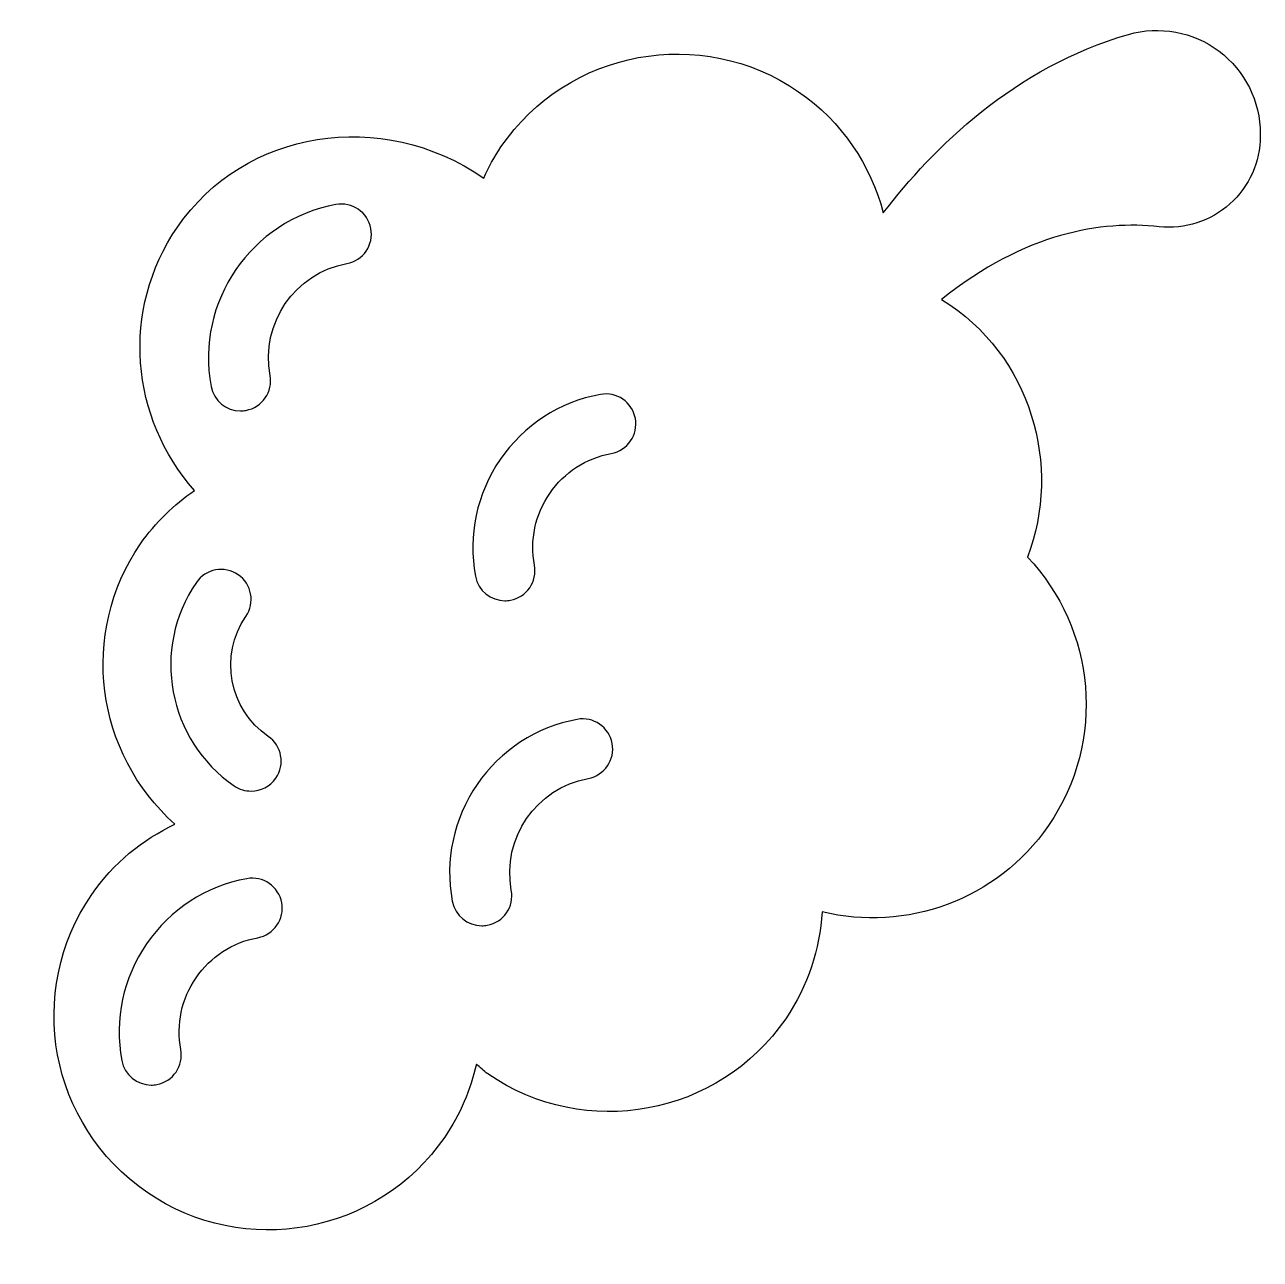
# Model space of a CAD drawing. Header units: centimetres. Extents: x -6.9 to 6.5, y -6.8 to 6.7.
import ezdxf

# ---------------------------------------------------------------- set-up
doc = ezdxf.new("R2010")
doc.units = ezdxf.units.CM
doc.header["$MEASUREMENT"] = 0
doc.layers.add('Layer 1', color=7, linetype='Continuous')

msp = doc.modelspace()

# ---------------------------------------------------------------- linework, layer by layer
at = {"layer": 'Layer 1'}
for points, knots in [([(6.09317, 6.40218), (5.81059, 6.61488), (5.44404, 6.68261), (5.10392, 6.58501), (5.10392, 6.58501), (3.864, 6.2287), (2.9749, 5.3479), (2.43081, 4.63924), (2.43081, 4.63924), (2.29167, 5.15716), (1.9844, 5.63267), (1.50749, 5.9602), (1.50749, 5.9602), (0.44413, 6.69116), (-1.00976, 6.42134), (-1.74027, 5.35751), (-1.74027, 5.35751), (-1.81523, 5.24848), (-1.87359, 5.13346), (-1.92749, 5.01731), (-1.92749, 5.01731), (-3.04361, 5.79088), (-4.53821, 5.54688), (-5.26854, 4.48334), (-5.26854, 4.48334), (-5.88968, 3.57902), (-5.78101, 2.39514), (-5.08211, 1.61113), (-5.08211, 1.61113), (-5.30521, 1.45513), (-5.50849, 1.26376), (-5.67168, 1.02629), (-5.67168, 1.02629), (-6.34428, 0.04675), (-6.15957, -1.25773), (-5.29679, -2.02952), (-5.29679, -2.02952), (-5.64858, -2.20039), (-5.96637, -2.45238), (-6.20362, -2.79776), (-6.20362, -2.79776), (-6.93416, -3.8612), (-6.66479, -5.31546), (-5.60098, -6.04597), (-5.60098, -6.04597), (-4.53796, -6.77693), (-3.08331, -6.50717), (-2.35319, -5.44333), (-2.35319, -5.44333), (-2.18275, -5.19534), (-2.07194, -4.9252), (-2.00772, -4.64876), (-2.00772, -4.64876), (-1.96454, -4.68316), (-1.92837, -4.72327), (-1.8822, -4.75499), (-1.8822, -4.75499), (-0.81836, -5.48511), (0.63544, -5.21574), (1.36606, -4.15235), (1.36606, -4.15235), (1.61223, -3.79421), (1.7356, -3.39138), (1.76264, -2.98712), (1.76264, -2.98712), (2.6759, -3.20686), (3.66944, -2.86525), (4.23319, -2.04465), (4.23319, -2.04465), (4.86922, -1.11901), (4.74611, 0.10096), (4.00327, 0.88376), (4.00327, 0.88376), (4.3816, 1.86679), (4.04936, 3.08927), (3.06731, 3.69498), (3.06731, 3.69498), (3.98179, 4.42684), (4.81724, 4.55498), (5.43941, 4.48796), (5.43941, 4.48796), (5.72072, 4.45769), (6.0016, 4.54762), (6.21213, 4.73648), (6.21213, 4.73648), (6.42269, 4.92574), (6.54289, 5.19508), (6.54289, 5.47766), (6.54289, 5.47766), (6.54289, 5.47766), (6.54289, 5.50153), (6.54289, 5.50153), (6.54289, 5.50153), (6.54283, 5.85573), (6.37614, 6.18905), (6.09317, 6.40218)], [0, 0, 0, 0, 0.04, 0.04, 0.04, 0.04, 0.08, 0.08, 0.08, 0.08, 0.12, 0.12, 0.12, 0.12, 0.16, 0.16, 0.16, 0.16, 0.2, 0.2, 0.2, 0.2, 0.24, 0.24, 0.24, 0.24, 0.28, 0.28, 0.28, 0.28, 0.32, 0.32, 0.32, 0.32, 0.36, 0.36, 0.36, 0.36, 0.4, 0.4, 0.4, 0.4, 0.44, 0.44, 0.44, 0.44, 0.48, 0.48, 0.48, 0.48, 0.52, 0.52, 0.52, 0.52, 0.56, 0.56, 0.56, 0.56, 0.6, 0.6, 0.6, 0.6, 0.64, 0.64, 0.64, 0.64, 0.68, 0.68, 0.68, 0.68, 0.72, 0.72, 0.72, 0.72, 0.76, 0.76, 0.76, 0.76, 0.8, 0.8, 0.8, 0.8, 0.84, 0.84, 0.84, 0.84, 0.88, 0.88, 0.88, 0.88, 0.92, 0.92, 0.92, 0.92, 1, 1, 1, 1]), ([(-3.42003, 4.08567), (-3.98775, 3.98039), (-4.36367, 3.4327), (-4.25842, 2.86539), (-4.25842, 2.86539), (-4.22519, 2.68767), (-4.3428, 2.51675), (-4.52054, 2.48394), (-4.52054, 2.48394), (-4.54057, 2.4801), (-4.56062, 2.47841), (-4.58063, 2.47841), (-4.58063, 2.47841), (-4.73536, 2.47841), (-4.87257, 2.58837), (-4.90199, 2.74609), (-4.90199, 2.74609), (-5.07336, 3.66843), (-4.46215, 4.55793), (-3.53939, 4.72927), (-3.53939, 4.72927), (-3.36506, 4.76253), (-3.19117, 4.64532), (-3.15791, 4.46715), (-3.15791, 4.46715), (-3.12468, 4.2894), (-3.24228, 4.11848), (-3.42003, 4.08567)], [0, 0, 0, 0, 0.125, 0.125, 0.125, 0.125, 0.25, 0.25, 0.25, 0.25, 0.375, 0.375, 0.375, 0.375, 0.5, 0.5, 0.5, 0.5, 0.625, 0.625, 0.625, 0.625, 0.75, 0.75, 0.75, 0.75, 1, 1, 1, 1]), ([(-0.53581, 2.01425), (-0.81074, 1.96311), (-1.04939, 1.80838), (-1.20753, 1.57779), (-1.20753, 1.57779), (-1.36607, 1.34721), (-1.42534, 1.06889), (-1.37419, 0.79399), (-1.37419, 0.79399), (-1.34093, 0.61624), (-1.45857, 0.44535), (-1.63631, 0.41251), (-1.63631, 0.41251), (-1.65634, 0.40867), (-1.67639, 0.40698), (-1.6964, 0.40698), (-1.6964, 0.40698), (-1.8511, 0.40698), (-1.98834, 0.51694), (-2.01776, 0.67463), (-2.01776, 0.67463), (-2.10089, 1.1213), (-2.00456, 1.57395), (-1.74754, 1.9486), (-1.74754, 1.9486), (-1.49013, 2.32325), (-1.10182, 2.57513), (-0.65515, 2.65782), (-0.65515, 2.65782), (-0.47701, 2.69192), (-0.30609, 2.57344), (-0.27367, 2.3957), (-0.27367, 2.3957), (-0.24088, 2.21798), (-0.35806, 2.04705), (-0.53581, 2.01425)], [0, 0, 0, 0, 0.1, 0.1, 0.1, 0.1, 0.2, 0.2, 0.2, 0.2, 0.3, 0.3, 0.3, 0.3, 0.4, 0.4, 0.4, 0.4, 0.5, 0.5, 0.5, 0.5, 0.6, 0.6, 0.6, 0.6, 0.7, 0.7, 0.7, 0.7, 0.8, 0.8, 0.8, 0.8, 1, 1, 1, 1]), ([(-5.0614, 0.60687), (-4.95911, 0.75562), (-4.75538, 0.79356), (-4.60618, 0.69127), (-4.60618, 0.69127), (-4.45746, 0.58898), (-4.41949, 0.38525), (-4.5218, 0.23605), (-4.5218, 0.23605), (-4.81549, -0.19144), (-4.70637, -0.77836), (-4.27886, -1.072), (-4.27886, -1.072), (-4.12966, -1.17429), (-4.09217, -1.37802), (-4.19448, -1.52722), (-4.19448, -1.52722), (-4.25798, -1.61972), (-4.36027, -1.66914), (-4.4647, -1.66914), (-4.4647, -1.66914), (-4.52862, -1.66914), (-4.593, -1.65041), (-4.64967, -1.61159), (-4.64967, -1.61159), (-5.37467, -1.11334), (-5.55921, -0.11814), (-5.0614, 0.60687)], [0, 0, 0, 0, 0.125, 0.125, 0.125, 0.125, 0.25, 0.25, 0.25, 0.25, 0.375, 0.375, 0.375, 0.375, 0.5, 0.5, 0.5, 0.5, 0.625, 0.625, 0.625, 0.625, 0.75, 0.75, 0.75, 0.75, 1, 1, 1, 1]), ([(-0.78811, -1.53104), (-1.35585, -1.63632), (-1.73177, -2.18401), (-1.6265, -2.75172), (-1.6265, -2.75172), (-1.59327, -2.92944), (-1.7109, -3.10036), (-1.88862, -3.13317), (-1.88862, -3.13317), (-1.90868, -3.13701), (-1.9287, -3.1387), (-1.94871, -3.1387), (-1.94871, -3.1387), (-2.10344, -3.1387), (-2.24068, -3.02874), (-2.27007, -2.87105), (-2.27007, -2.87105), (-2.3532, -2.42438), (-2.25684, -1.97173), (-1.99985, -1.59708), (-1.99985, -1.59708), (-1.74241, -1.22243), (-1.35453, -0.97052), (-0.90744, -0.88741), (-0.90744, -0.88741), (-0.73271, -0.85331), (-0.55922, -0.97136), (-0.52599, -1.14953), (-0.52599, -1.14953), (-0.49276, -1.32731), (-0.61039, -1.49823), (-0.78811, -1.53104)], [0, 0, 0, 0, 0.11111111, 0.11111111, 0.11111111, 0.11111111, 0.22222222, 0.22222222, 0.22222222, 0.22222222, 0.33333333, 0.33333333, 0.33333333, 0.33333333, 0.44444444, 0.44444444, 0.44444444, 0.44444444, 0.55555556, 0.55555556, 0.55555556, 0.55555556, 0.66666667, 0.66666667, 0.66666667, 0.66666667, 0.77777778, 0.77777778, 0.77777778, 0.77777778, 1, 1, 1, 1]), ([(-4.39306, -3.26874), (-4.66799, -3.31988), (-4.90667, -3.47459), (-5.06481, -3.7052), (-5.06481, -3.7052), (-5.22335, -3.93578), (-5.28259, -4.2141), (-5.23147, -4.48903), (-5.23147, -4.48903), (-5.19821, -4.66675), (-5.31585, -4.83767), (-5.49357, -4.87048), (-5.49357, -4.87048), (-5.51363, -4.87432), (-5.53365, -4.87601), (-5.55366, -4.87601), (-5.55366, -4.87601), (-5.70839, -4.87601), (-5.84563, -4.76605), (-5.87502, -4.60833), (-5.87502, -4.60833), (-5.95815, -4.16166), (-5.86182, -3.70901), (-5.60438, -3.33436), (-5.60438, -3.33436), (-5.34697, -2.95971), (-4.95909, -2.70783), (-4.51242, -2.62514), (-4.51242, -2.62514), (-4.33467, -2.59104), (-4.16375, -2.70952), (-4.13094, -2.88726), (-4.13094, -2.88726), (-4.09816, -3.06501), (-4.21534, -3.23591), (-4.39306, -3.26874)], [0, 0, 0, 0, 0.1, 0.1, 0.1, 0.1, 0.2, 0.2, 0.2, 0.2, 0.3, 0.3, 0.3, 0.3, 0.4, 0.4, 0.4, 0.4, 0.5, 0.5, 0.5, 0.5, 0.6, 0.6, 0.6, 0.6, 0.7, 0.7, 0.7, 0.7, 0.8, 0.8, 0.8, 0.8, 1, 1, 1, 1])]:
    msp.add_open_spline(points, degree=3, knots=knots, dxfattribs=at)

doc.saveas('drawing.dxf')
